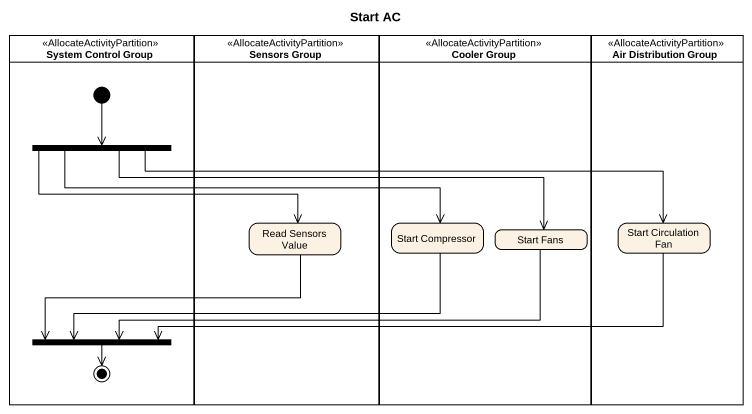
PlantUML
@startuml
title Start AC
hide empty description
state "System Control Group" as System_Control_Group <<AllocateActivityPartition>> {
  state fork1 <<fork>>
  state fork2 <<join>>
  [*] --> fork1
  fork2 --> [*]
}
state "Sensors Group" as Sensors_Group <<AllocateActivityPartition>> {
  state "Read Sensors Value" as Read_Sensors_Value
}
state "Cooler Group" as Cooler_Group <<AllocateActivityPartition>> {
  state "Start Compressor" as Start_Compressor
  state "Start Fans" as Start_Fans
}
state "Air Distribution Group" as Air_Distribution_Group <<AllocateActivityPartition>> {
  state "Start Circulation Fan" as Start_Circulation_Fan
}
fork1 -right-> Read_Sensors_Value
fork1 -right-> Start_Compressor
fork1 -right-> Start_Fans
fork1 -right-> Start_Circulation_Fan
Read_Sensors_Value -left-> fork2
Start_Compressor -left-> fork2
Start_Fans -left-> fork2
Start_Circulation_Fan -left-> fork2
@enduml
